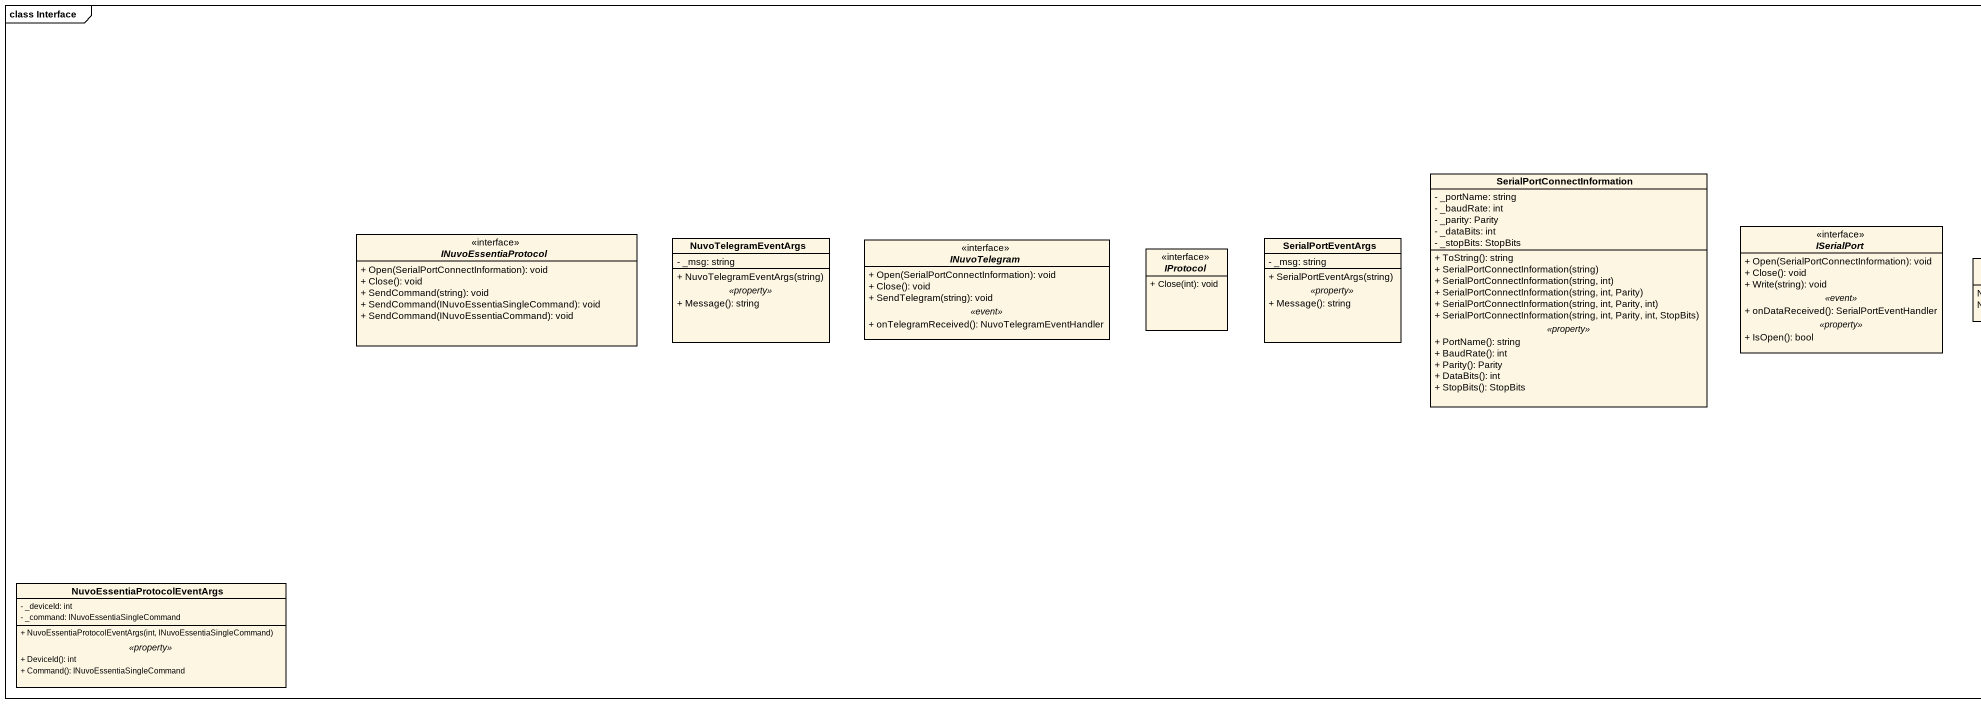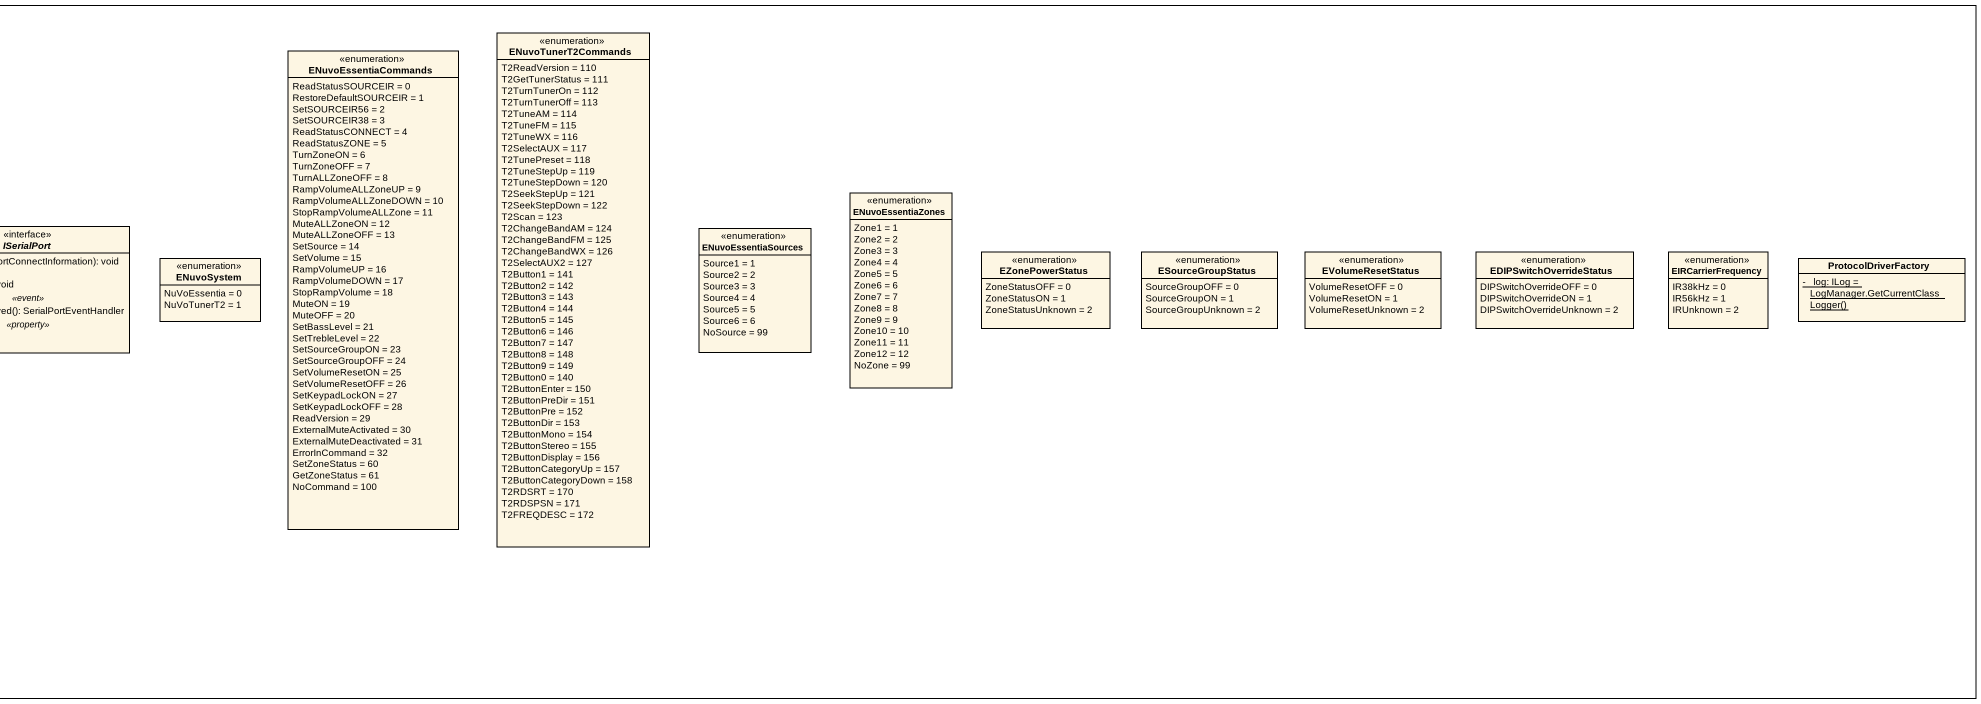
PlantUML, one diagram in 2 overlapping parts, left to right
@startuml
mainframe class Interface
hide circle
hide empty members
skinparam classAttributeIconSize 0
enum ENuvoEssentiaCommands {
  ReadStatusSOURCEIR = 0
  RestoreDefaultSOURCEIR = 1
  SetSOURCEIR56 = 2
  SetSOURCEIR38 = 3
  ReadStatusCONNECT = 4
  ReadStatusZONE = 5
  TurnZoneON = 6
  TurnZoneOFF = 7
  TurnALLZoneOFF = 8
  RampVolumeALLZoneUP = 9
  RampVolumeALLZoneDOWN = 10
  StopRampVolumeALLZone = 11
  MuteALLZoneON = 12
  MuteALLZoneOFF = 13
  SetSource = 14
  SetVolume = 15
  RampVolumeUP = 16
  RampVolumeDOWN = 17
  StopRampVolume = 18
  MuteON = 19
  MuteOFF = 20
  SetBassLevel = 21
  SetTrebleLevel = 22
  SetSourceGroupON = 23
  SetSourceGroupOFF = 24
  SetVolumeResetON = 25
  SetVolumeResetOFF = 26
  SetKeypadLockON = 27
  SetKeypadLockOFF = 28
  ReadVersion = 29
  ExternalMuteActivated = 30
  ExternalMuteDeactivated = 31
  ErrorInCommand = 32
  SetZoneStatus = 60
  GetZoneStatus = 61
  NoCommand = 100
}
enum ENuvoTunerT2Commands {
  T2ReadVersion = 110
  T2GetTunerStatus = 111
  T2TurnTunerOn = 112
  T2TurnTunerOff = 113
  T2TuneAM = 114
  T2TuneFM = 115
  T2TuneWX = 116
  T2SelectAUX = 117
  T2TunePreset = 118
  T2TuneStepUp = 119
  T2TuneStepDown = 120
  T2SeekStepUp = 121
  T2SeekStepDown = 122
  T2Scan = 123
  T2ChangeBandAM = 124
  T2ChangeBandFM = 125
  T2ChangeBandWX = 126
  T2SelectAUX2 = 127
  T2Button1 = 141
  T2Button2 = 142
  T2Button3 = 143
  T2Button4 = 144
  T2Button5 = 145
  T2Button6 = 146
  T2Button7 = 147
  T2Button8 = 148
  T2Button9 = 149
  T2Button0 = 140
  T2ButtonEnter = 150
  T2ButtonPreDir = 151
  T2ButtonPre = 152
  T2ButtonDir = 153
  T2ButtonMono = 154
  T2ButtonStereo = 155
  T2ButtonDisplay = 156
  T2ButtonCategoryUp = 157
  T2ButtonCategoryDown = 158
  T2RDSRT = 170
  T2RDSPSN = 171
  T2FREQDESC = 172
}
class SerialPortConnectInformation {
  - _portName: string
  - _baudRate: int
  - _parity: Parity
  - _dataBits: int
  - _stopBits: StopBits
  --
  + ToString(): string
  + SerialPortConnectInformation(string)
  + SerialPortConnectInformation(string, int)
  + SerialPortConnectInformation(string, int, Parity)
  + SerialPortConnectInformation(string, int, Parity, int)
  + SerialPortConnectInformation(string, int, Parity, int, StopBits)
  .. <<property>> ..
  + PortName(): string
  + BaudRate(): int
  + Parity(): Parity
  + DataBits(): int
  + StopBits(): StopBits
}
enum ENuvoEssentiaZones {
  Zone1 = 1
  Zone2 = 2
  Zone3 = 3
  Zone4 = 4
  Zone5 = 5
  Zone6 = 6
  Zone7 = 7
  Zone8 = 8
  Zone9 = 9
  Zone10 = 10
  Zone11 = 11
  Zone12 = 12
  NoZone = 99
}
interface INuvoEssentiaProtocol <<interface>> {
  + Open(SerialPortConnectInformation): void
  + Close(): void
  + SendCommand(string): void
  + SendCommand(INuvoEssentiaSingleCommand): void
  + SendCommand(INuvoEssentiaCommand): void
}
class NuvoTelegramEventArgs {
  - _msg: string
  --
  + NuvoTelegramEventArgs(string)
  .. <<property>> ..
  + Message(): string
}
interface INuvoTelegram <<interface>> {
  + Open(SerialPortConnectInformation): void
  + Close(): void
  + SendTelegram(string): void
  .. <<event>> ..
  + onTelegramReceived(): NuvoTelegramEventHandler
}
interface IProtocol <<interface>> {
  + Close(int): void
}
class SerialPortEventArgs {
  - _msg: string
  --
  + SerialPortEventArgs(string)
  .. <<property>> ..
  + Message(): string
}
interface ISerialPort <<interface>> {
  + Open(SerialPortConnectInformation): void
  + Close(): void
  + Write(string): void
  .. <<event>> ..
  + onDataReceived(): SerialPortEventHandler
  .. <<property>> ..
  + IsOpen(): bool
}
enum ENuvoSystem {
  NuVoEssentia = 0
  NuVoTunerT2 = 1
}
enum ENuvoEssentiaSources {
  Source1 = 1
  Source2 = 2
  Source3 = 3
  Source4 = 4
  Source5 = 5
  Source6 = 6
  NoSource = 99
}
enum EZonePowerStatus {
  ZoneStatusOFF = 0
  ZoneStatusON = 1
  ZoneStatusUnknown = 2
}
enum ESourceGroupStatus {
  SourceGroupOFF = 0
  SourceGroupON = 1
  SourceGroupUnknown = 2
}
enum EVolumeResetStatus {
  VolumeResetOFF = 0
  VolumeResetON = 1
  VolumeResetUnknown = 2
}
enum EDIPSwitchOverrideStatus {
  DIPSwitchOverrideOFF = 0
  DIPSwitchOverrideON = 1
  DIPSwitchOverrideUnknown = 2
}
enum EIRCarrierFrequency {
  IR38kHz = 0
  IR56kHz = 1
  IRUnknown = 2
}
class ProtocolDriverFactory {
  {static} {field} - _log: ILog = LogManager.GetCurrentClassLogger()
}
class "NuvoEssentiaProtocolEventArgs" as NuvoEssentiaProtocolEventArg {
  - _deviceId: int
  - _command: INuvoEssentiaSingleCommand
  --
  + NuvoEssentiaProtocolEventArgs(int, INuvoEssentiaSingleCommand)
  .. <<property>> ..
  + DeviceId(): int
  + Command(): INuvoEssentiaSingleCommand
}
@enduml
